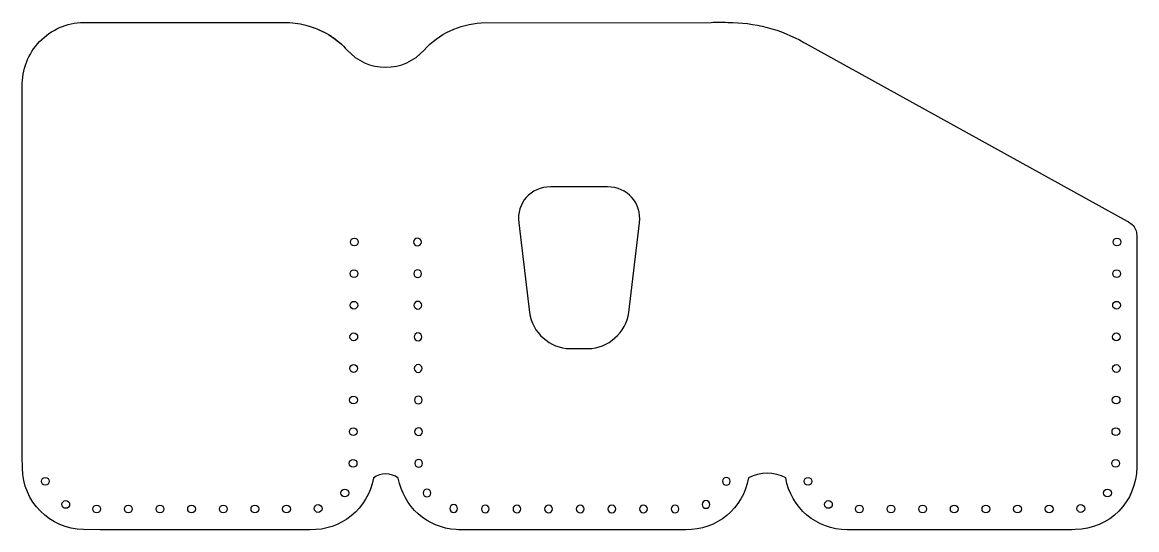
# Model space of a CAD drawing. Extents: x 197 to 412, y 336 to 434.
import ezdxf

# ---------------------------------------------------------------- set-up
doc = ezdxf.new("R2010")
doc.units = 0
doc.header["$MEASUREMENT"] = 0
doc.layers.add('Layer_0', color=7, linetype='Continuous')

# ---------------------------------------------------------------- blocks, each defined once
blk = doc.blocks.new('*U1')
at = {"linetype": 'Continuous'}
blk.add_circle((0, 0), 0.75, dxfattribs=at)
blk = doc.blocks.new('*U2')
at = {"color": 0, "linetype": 'ByBlock', "lineweight": -2, "transparency": 16777216}
for p, rotation in [((261.01, 391.28), 89.70060230846157), ((260.97, 385.17), 89.70060230846157), ((260.94, 379.06), 89.70060230846157), ((260.91, 372.95), 89.70060230846157), ((260.88, 366.84), 89.70060230846157), ((260.85, 360.73), 89.70060230846157), ((260.81, 354.62), 89.70060230846157), ((260.78, 348.5), 89.70060230846157), ((201.34, 345.04), 289.4743540084666), ((259.18, 342.77), 51.94927527831763), ((205.28, 340.56), 333.0503739423689), ((211.25, 339.68), 359.9585837413061), ((254.03, 339.77), 8.51877820107636)]:
    blk.add_blockref('*U1', p, dxfattribs=dict(at, rotation=rotation))
for p in [(217.36, 339.68), (223.47, 339.68), (229.58, 339.68), (235.7, 339.68), (241.81, 339.68), (247.92, 339.68)]:
    blk.add_blockref('*U1', p, dxfattribs=at)
blk = doc.blocks.new('*U3')
at = {"linetype": 'Continuous'}
blk.add_circle((0, 0), 0.75, dxfattribs=at)
blk = doc.blocks.new('*U4')
at = {"color": 0, "linetype": 'ByBlock', "lineweight": -2, "transparency": 16777216}
for p, rotation in [((261.01, 391.28), 89.70060230846157), ((260.97, 385.17), 89.70060230846157), ((260.94, 379.06), 89.70060230846157), ((260.91, 372.95), 89.70060230846157), ((260.88, 366.84), 89.70060230846157), ((260.85, 360.73), 89.70060230846157), ((260.81, 354.62), 89.70060230846157), ((260.78, 348.5), 89.70060230846157), ((201.34, 345.04), 289.4743540084666), ((259.18, 342.77), 51.94927527831763), ((205.28, 340.56), 333.0503739423689), ((211.25, 339.68), 359.9585837413061), ((254.03, 339.77), 8.51877820107636)]:
    blk.add_blockref('*U3', p, dxfattribs=dict(at, rotation=rotation))
for p in [(217.36, 339.68), (223.47, 339.68), (229.58, 339.68), (235.7, 339.68), (241.81, 339.68), (247.92, 339.68)]:
    blk.add_blockref('*U3', p, dxfattribs=at)
blk = doc.blocks.new('*U5')
at = {"linetype": 'Continuous'}
blk.add_circle((0, 0), 0.75, dxfattribs=at)
blk = doc.blocks.new('*U6')
at = {"color": 0, "linetype": 'ByBlock', "lineweight": -2, "transparency": 16777216}
for p, rotation in [((261.01, 391.28), 89.70060230846157), ((260.97, 385.17), 89.70060230846157), ((260.94, 379.06), 89.70060230846157), ((260.91, 372.95), 89.70060230846157), ((260.88, 366.84), 89.70060230846157), ((260.85, 360.73), 89.70060230846157), ((260.81, 354.62), 89.70060230846157), ((260.78, 348.5), 89.70060230846157), ((201.34, 345.04), 289.4743540084666), ((259.18, 342.77), 51.94927527831763), ((205.28, 340.56), 333.0503739423689), ((211.25, 339.68), 359.9585837413061), ((254.03, 339.77), 8.51877820107636)]:
    blk.add_blockref('*U5', p, dxfattribs=dict(at, rotation=rotation))
for p in [(217.36, 339.68), (223.47, 339.68), (229.58, 339.68), (235.7, 339.68), (241.81, 339.68), (247.92, 339.68)]:
    blk.add_blockref('*U5', p, dxfattribs=at)

msp = doc.modelspace()

# ---------------------------------------------------------------- linework, layer by layer
at = {"layer": 'Layer_0', "color": 0}
for points in [[(264.71, 345.67), (264.71, 345.64, -0.373136), (252.44, 335.68), (211.92, 335.68), (208.68, 335.69, -0.404561), (196.89, 347.56), (196.88, 349.89), (196.88, 421.33, -0.200425), (200.21, 430, -0.200423), (208.71, 433.73), (209.39, 433.73), (248.56, 433.73, -0.116785), (256.47, 431.1, -0.033884), (258.2, 429.81, -0.033884)], [(252.67, 432.87, -0.132846), (259.64, 428.37, 0.445303), (274.51, 428.37, -0.199761), (285.54, 433.61), (329.94, 433.73, -0.010991), (333.15, 433.73, -0.128997), (347.88, 429.86, 0.000121), (348.12, 429.73), (410.28, 395.3, -0.076032), (411.26, 394.66, -0.206129), (412.15, 392.59), (412.15, 347.76, -0.411834), (400.26, 335.69), (399.62, 335.68), (356.21, 335.68, -0.368196), (344.37, 345.69), (344.33, 345.72)], [(344.37, 345.69, 0.251376), (337.17, 345.69, -0.370635), (325.06, 335.68), (282.61, 335.68, -0.020891), (280.68, 335.7, -0.347194), (269.51, 345.64, 0.332648), (264.71, 345.66)]]:
    msp.add_lwpolyline(points, format="xyb", dxfattribs=at)
msp.add_lwpolyline([(309.93, 401.93), (298.93, 401.93), (298.22, 401.9), (297.54, 401.79), (296.9, 401.62), (296.28, 401.39), (295.7, 401.09), (295.17, 400.74), (294.68, 400.34), (294.23, 399.89), (293.84, 399.4), (293.5, 398.86), (293.22, 398.29), (293, 397.68), (292.84, 397.05), (292.74, 396.38), (292.72, 395.69), (292.77, 394.98), (294.85, 377.63), (294.97, 376.93), (295.16, 376.24), (295.41, 375.57), (295.73, 374.94), (296.09, 374.33), (296.51, 373.76), (296.98, 373.22), (297.49, 372.73), (298.05, 372.28), (298.63, 371.88), (299.25, 371.53), (299.9, 371.23), (300.57, 371), (301.26, 370.83), (301.97, 370.72), (302.68, 370.68), (306.18, 370.68), (306.9, 370.72), (307.61, 370.83), (308.3, 371), (308.97, 371.23), (309.61, 371.53), (310.23, 371.88), (310.82, 372.28), (311.37, 372.73), (311.88, 373.22), (312.35, 373.76), (312.77, 374.33), (313.14, 374.94), (313.45, 375.57), (313.71, 376.24), (313.9, 376.93), (314.02, 377.63), (316.1, 394.98), (316.15, 395.69), (316.12, 396.38), (316.03, 397.05), (315.87, 397.68), (315.65, 398.29), (315.37, 398.86), (315.03, 399.4), (314.63, 399.89), (314.19, 400.34), (313.7, 400.74), (313.16, 401.09), (312.59, 401.39), (311.97, 401.62), (311.32, 401.79), (310.64, 401.9), (309.93, 401.93)], dxfattribs=at)

# ---------------------------------------------------------------- block references
at = {"linetype": 'Continuous'}
for name, p in [('*U2', (0, 0)), ('*U6', (147.32, 0))]:
    msp.add_blockref(name, p, dxfattribs=at)
at = {"linetype": 'Continuous', "xscale": -1}
msp.add_blockref('*U4', (534.23, 0), dxfattribs=at)

doc.saveas('drawing.dxf')
